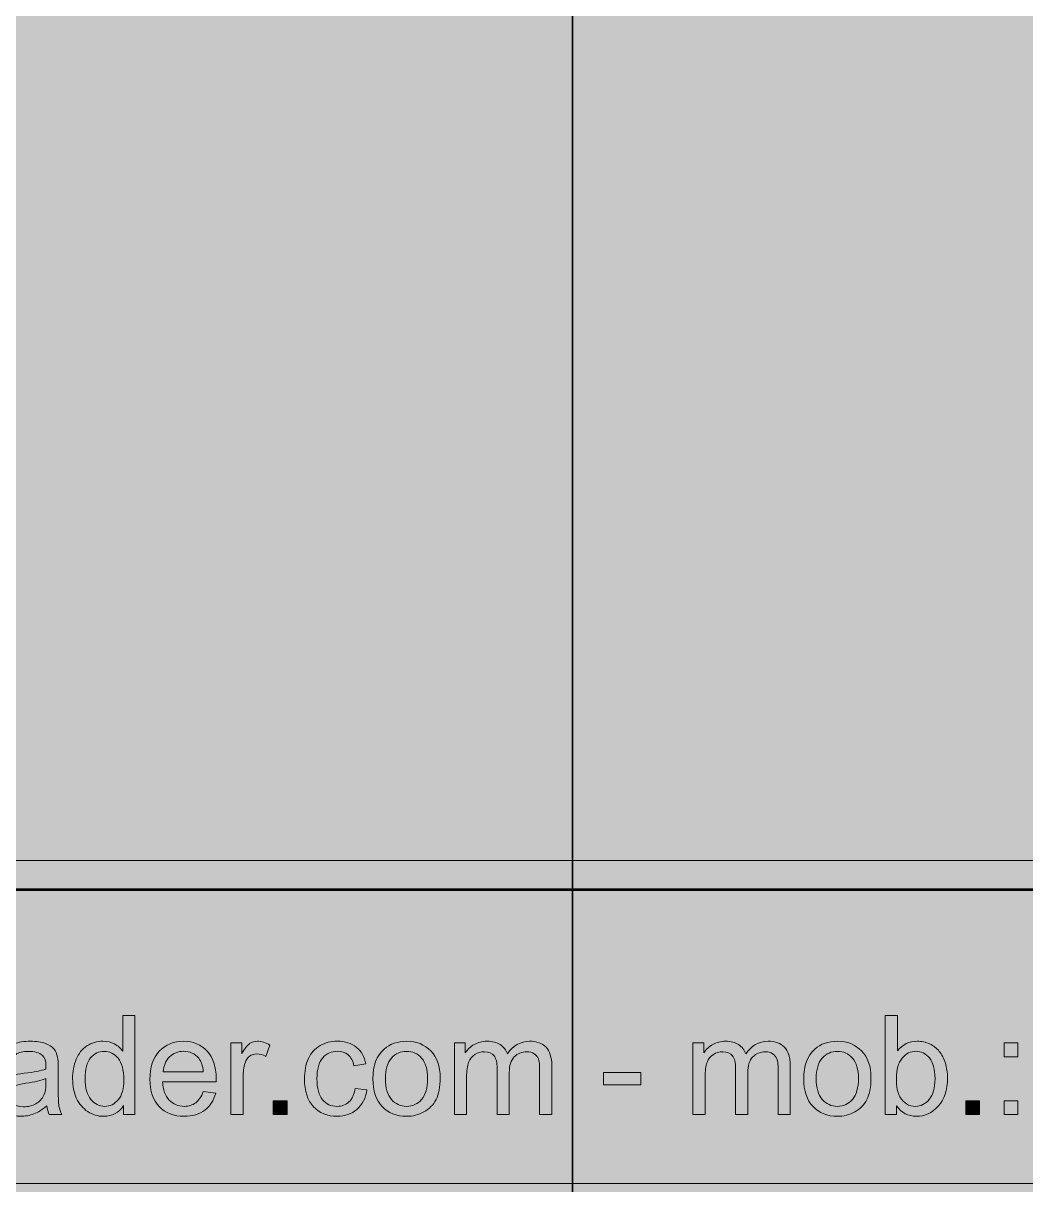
# Model space of a CAD drawing. Header units: inches. Extents: x -1481 to -429, y -1676 to -696.
# Drawn here: x -841.92 to -827.95, y -1277.75 to -1261.57 of the extents above; entities that cross this region are included whole.
import ezdxf

# ---------------------------------------------------------------- set-up
doc = ezdxf.new("R2010")
doc.units = ezdxf.units.IN
doc.header["$MEASUREMENT"] = 0
doc.layers.add('Layer 1', color=7, linetype='Continuous')

# ---------------------------------------------------------------- blocks, each defined once
blk = doc.blocks.new('block 75')
at = {"layer": 'Layer 1', "true_color": 0x009344}
h = blk.add_hatch(color=114, dxfattribs=at)
h.dxf.hatch_style = 2
h.paths.add_polyline_path([(-693.785, -1296.171), (-933.785, -1296.171), (-933.785, -1006.171), (-693.785, -1006.171)])
blk = doc.blocks.new('block 141')
at = {"layer": 'Layer 1', "color": 40, "lineweight": 30, "true_color": 0xf9a01b}
for points in [[(-873.329, -1087.043), (-834.266, -1087.043), (-834.266, -1290.172), (-873.329, -1290.172), (-873.329, -1087.043)], [(-834.266, -1087.043), (-795.203, -1087.043), (-795.203, -1290.172), (-834.266, -1290.172), (-834.266, -1087.043)]]:
    blk.add_lwpolyline(points, dxfattribs=at)
at = {"layer": 'Layer 1', "lineweight": 0}
blk.add_lwpolyline([(-910.384, -1110.533), (-756.319, -1110.533), (-756.319, -1273.233), (-910.384, -1273.233), (-910.384, -1110.533)], dxfattribs=at)
blk = doc.blocks.new('block 140')
at = {"layer": 'Layer 1', "true_color": 0x49c6ea}
h = blk.add_hatch(color=133, dxfattribs=at)
h.dxf.hatch_style = 2
h.paths.add_polyline_path([(-919.173, -1282.809), (-748.857, -1282.809), (-748.857, -1065.618), (-919.173, -1065.618)])
h = blk.add_hatch(color=133, dxfattribs=at)
h.dxf.hatch_style = 2
h.paths.add_polyline_path([(-907.435, -1277.731), (-761.338, -1277.731), (-761.338, -1076.165), (-907.435, -1076.165)])
at = {"layer": 'Layer 1', "true_color": 0xfff4c8}
h = blk.add_hatch(color=254, dxfattribs=at)
h.dxf.hatch_style = 2
h.paths.add_polyline_path([(-912.062, -1273.635), (-756.36, -1273.635), (-756.36, -1241.111), (-912.062, -1241.111)])
at = {"layer": 'Layer 1', "lineweight": 0}
for points in [[(-907.435, -1277.731), (-761.338, -1277.731), (-761.338, -1076.165), (-907.435, -1076.165), (-907.435, -1277.731)], [(-912.062, -1273.635), (-756.36, -1273.635), (-756.36, -1241.111), (-912.062, -1241.111), (-912.062, -1273.635)]]:
    blk.add_lwpolyline(points, dxfattribs=at)
at = {"layer": 'Layer 1', "color": 44, "lineweight": 53, "true_color": 0xaf7e09}
blk.add_lwpolyline([(-912.062, -1273.635), (-756.36, -1273.635), (-756.36, -1241.111), (-912.062, -1241.111), (-912.062, -1273.635)], dxfattribs=at)
at = {"layer": 'Layer 1'}
blk.add_blockref('block 141', (0, 0), dxfattribs=at)
blk = doc.blocks.new('block 152')
at = {"layer": 'Layer 1', "true_color": 0x231f20}
h = blk.add_hatch(color=250, dxfattribs=at)
h.dxf.hatch_style = 2
edge = h.paths.add_edge_path()
edge.add_spline(control_points=[(-840.519, -1276.772), (-840.519, -1276.772), (-840.519, -1276.646), (-840.519, -1276.646), (-840.582, -1276.745), (-840.675, -1276.795), (-840.798, -1276.795), (-840.878, -1276.795), (-840.951, -1276.773), (-841.018, -1276.729), (-841.085, -1276.685), (-841.137, -1276.624), (-841.174, -1276.545), (-841.21, -1276.466), (-841.229, -1276.375), (-841.229, -1276.273), (-841.229, -1276.173), (-841.212, -1276.083), (-841.179, -1276.001), (-841.146, -1275.92), (-841.096, -1275.858), (-841.029, -1275.814), (-840.962, -1275.771), (-840.888, -1275.749), (-840.806, -1275.749), (-840.746, -1275.749), (-840.692, -1275.762), (-840.645, -1275.787), (-840.598, -1275.813), (-840.559, -1275.846), (-840.53, -1275.887), (-840.53, -1275.887), (-840.53, -1275.391), (-840.53, -1275.391), (-840.53, -1275.391), (-840.361, -1275.391), (-840.361, -1275.391), (-840.361, -1275.391), (-840.361, -1276.772), (-840.361, -1276.772), (-840.361, -1276.772), (-840.519, -1276.772), (-840.519, -1276.772)], knot_values=[0, 0, 0, 0, 1, 1, 1, 2, 2, 2, 3, 3, 3, 4, 4, 4, 5, 5, 5, 6, 6, 6, 7, 7, 7, 8, 8, 8, 9, 9, 9, 10, 10, 10, 11, 11, 11, 12, 12, 12, 13, 13, 13, 14, 14, 14, 14], degree=3, periodic=1)
edge = h.paths.add_edge_path()
edge.add_spline(control_points=[(-841.054, -1276.273), (-841.054, -1276.401), (-841.028, -1276.497), (-840.973, -1276.56), (-840.92, -1276.624), (-840.856, -1276.656), (-840.782, -1276.656), (-840.708, -1276.656), (-840.645, -1276.625), (-840.593, -1276.565), (-840.542, -1276.504), (-840.516, -1276.412), (-840.516, -1276.287), (-840.516, -1276.15), (-840.542, -1276.05), (-840.595, -1275.986), (-840.648, -1275.922), (-840.713, -1275.89), (-840.79, -1275.89), (-840.865, -1275.89), (-840.928, -1275.92), (-840.979, -1275.982), (-841.029, -1276.043), (-841.054, -1276.141), (-841.054, -1276.273)], knot_values=[0, 0, 0, 0, 1, 1, 1, 2, 2, 2, 3, 3, 3, 4, 4, 4, 5, 5, 5, 6, 6, 6, 7, 7, 7, 8, 8, 8, 8], degree=3, periodic=1)
h = blk.add_hatch(color=250, dxfattribs=at)
h.dxf.hatch_style = 2
edge = h.paths.add_edge_path()
edge.add_spline(control_points=[(-829.752, -1276.772), (-829.752, -1276.772), (-829.909, -1276.772), (-829.909, -1276.772), (-829.909, -1276.772), (-829.909, -1275.391), (-829.909, -1275.391), (-829.909, -1275.391), (-829.739, -1275.391), (-829.739, -1275.391), (-829.739, -1275.391), (-829.739, -1275.884), (-829.739, -1275.884), (-829.668, -1275.794), (-829.576, -1275.749), (-829.465, -1275.749), (-829.404, -1275.749), (-829.345, -1275.762), (-829.29, -1275.786), (-829.236, -1275.811), (-829.19, -1275.846), (-829.155, -1275.891), (-829.119, -1275.936), (-829.092, -1275.99), (-829.071, -1276.054), (-829.051, -1276.117), (-829.041, -1276.185), (-829.041, -1276.257), (-829.041, -1276.429), (-829.084, -1276.561), (-829.169, -1276.655), (-829.253, -1276.748), (-829.355, -1276.795), (-829.474, -1276.795), (-829.592, -1276.795), (-829.684, -1276.746), (-829.752, -1276.647), (-829.752, -1276.647), (-829.752, -1276.772), (-829.752, -1276.772)], knot_values=[0, 0, 0, 0, 1, 1, 1, 2, 2, 2, 3, 3, 3, 4, 4, 4, 5, 5, 5, 6, 6, 6, 7, 7, 7, 8, 8, 8, 9, 9, 9, 10, 10, 10, 11, 11, 11, 12, 12, 12, 13, 13, 13, 13], degree=3, periodic=1)
edge = h.paths.add_edge_path()
edge.add_spline(control_points=[(-829.753, -1276.265), (-829.753, -1276.384), (-829.737, -1276.471), (-829.704, -1276.525), (-829.651, -1276.612), (-829.579, -1276.656), (-829.488, -1276.656), (-829.414, -1276.656), (-829.35, -1276.624), (-829.296, -1276.559), (-829.242, -1276.495), (-829.215, -1276.399), (-829.215, -1276.271), (-829.215, -1276.141), (-829.241, -1276.044), (-829.292, -1275.982), (-829.344, -1275.92), (-829.407, -1275.889), (-829.48, -1275.889), (-829.554, -1275.889), (-829.618, -1275.921), (-829.672, -1275.985), (-829.726, -1276.05), (-829.753, -1276.143), (-829.753, -1276.265)], knot_values=[0, 0, 0, 0, 1, 1, 1, 2, 2, 2, 3, 3, 3, 4, 4, 4, 5, 5, 5, 6, 6, 6, 7, 7, 7, 8, 8, 8, 8], degree=3, periodic=1)
h = blk.add_hatch(color=250, dxfattribs=at)
h.dxf.hatch_style = 2
edge = h.paths.add_edge_path()
edge.add_spline(control_points=[(-841.588, -1276.649), (-841.65, -1276.702), (-841.711, -1276.74), (-841.769, -1276.762), (-841.827, -1276.784), (-841.89, -1276.795), (-841.956, -1276.795), (-842.066, -1276.795), (-842.15, -1276.768), (-842.209, -1276.714), (-842.268, -1276.661), (-842.298, -1276.592), (-842.298, -1276.508), (-842.298, -1276.46), (-842.287, -1276.415), (-842.265, -1276.374), (-842.242, -1276.334), (-842.213, -1276.301), (-842.177, -1276.277), (-842.141, -1276.253), (-842.1, -1276.234), (-842.055, -1276.221), (-842.022, -1276.213), (-841.971, -1276.204), (-841.904, -1276.196), (-841.767, -1276.179), (-841.666, -1276.16), (-841.602, -1276.137), (-841.601, -1276.114), (-841.601, -1276.1), (-841.601, -1276.093), (-841.601, -1276.024), (-841.617, -1275.976), (-841.649, -1275.947), (-841.692, -1275.909), (-841.757, -1275.89), (-841.842, -1275.89), (-841.922, -1275.89), (-841.981, -1275.904), (-842.019, -1275.932), (-842.057, -1275.96), (-842.085, -1276.009), (-842.103, -1276.08), (-842.103, -1276.08), (-842.269, -1276.058), (-842.269, -1276.058), (-842.254, -1275.987), (-842.229, -1275.929), (-842.194, -1275.886), (-842.16, -1275.842), (-842.11, -1275.808), (-842.045, -1275.785), (-841.979, -1275.761), (-841.904, -1275.749), (-841.818, -1275.749), (-841.732, -1275.749), (-841.663, -1275.76), (-841.609, -1275.779), (-841.556, -1275.799), (-841.517, -1275.825), (-841.492, -1275.855), (-841.466, -1275.886), (-841.449, -1275.924), (-841.439, -1275.971), (-841.433, -1276), (-841.43, -1276.052), (-841.43, -1276.127), (-841.43, -1276.127), (-841.43, -1276.353), (-841.43, -1276.353), (-841.43, -1276.511), (-841.427, -1276.61), (-841.42, -1276.652), (-841.412, -1276.694), (-841.398, -1276.734), (-841.377, -1276.772), (-841.377, -1276.772), (-841.554, -1276.772), (-841.554, -1276.772), (-841.571, -1276.737), (-841.583, -1276.696), (-841.588, -1276.649)], knot_values=[0, 0, 0, 0, 1, 1, 1, 2, 2, 2, 3, 3, 3, 4, 4, 4, 5, 5, 5, 6, 6, 6, 7, 7, 7, 8, 8, 8, 9, 9, 9, 10, 10, 10, 11, 11, 11, 12, 12, 12, 13, 13, 13, 14, 14, 14, 15, 15, 15, 16, 16, 16, 17, 17, 17, 18, 18, 18, 19, 19, 19, 20, 20, 20, 21, 21, 21, 22, 22, 22, 23, 23, 23, 24, 24, 24, 25, 25, 25, 26, 26, 26, 27, 27, 27, 27], degree=3, periodic=1)
edge = h.paths.add_edge_path()
edge.add_spline(control_points=[(-841.602, -1276.27), (-841.663, -1276.295), (-841.756, -1276.317), (-841.879, -1276.334), (-841.948, -1276.344), (-841.998, -1276.356), (-842.027, -1276.368), (-842.056, -1276.381), (-842.078, -1276.399), (-842.094, -1276.423), (-842.109, -1276.447), (-842.117, -1276.474), (-842.117, -1276.504), (-842.117, -1276.549), (-842.1, -1276.587), (-842.066, -1276.617), (-842.032, -1276.647), (-841.982, -1276.662), (-841.916, -1276.662), (-841.85, -1276.662), (-841.792, -1276.648), (-841.741, -1276.619), (-841.69, -1276.591), (-841.653, -1276.552), (-841.629, -1276.502), (-841.611, -1276.464), (-841.602, -1276.407), (-841.602, -1276.332), (-841.602, -1276.332), (-841.602, -1276.27), (-841.602, -1276.27)], knot_values=[0, 0, 0, 0, 1, 1, 1, 2, 2, 2, 3, 3, 3, 4, 4, 4, 5, 5, 5, 6, 6, 6, 7, 7, 7, 8, 8, 8, 9, 9, 9, 10, 10, 10, 10], degree=3, periodic=1)
h = blk.add_hatch(color=250, dxfattribs=at)
h.dxf.hatch_style = 2
edge = h.paths.add_edge_path()
edge.add_spline(control_points=[(-839.41, -1276.45), (-839.41, -1276.45), (-839.235, -1276.472), (-839.235, -1276.472), (-839.262, -1276.574), (-839.313, -1276.654), (-839.388, -1276.71), (-839.463, -1276.767), (-839.558, -1276.795), (-839.675, -1276.795), (-839.821, -1276.795), (-839.937, -1276.75), (-840.022, -1276.66), (-840.108, -1276.57), (-840.151, -1276.443), (-840.151, -1276.281), (-840.151, -1276.112), (-840.108, -1275.982), (-840.021, -1275.889), (-839.934, -1275.796), (-839.822, -1275.749), (-839.684, -1275.749), (-839.55, -1275.749), (-839.441, -1275.795), (-839.356, -1275.886), (-839.271, -1275.977), (-839.229, -1276.105), (-839.229, -1276.27), (-839.229, -1276.28), (-839.229, -1276.295), (-839.23, -1276.316), (-839.23, -1276.316), (-839.976, -1276.316), (-839.976, -1276.316), (-839.97, -1276.425), (-839.939, -1276.51), (-839.883, -1276.568), (-839.827, -1276.626), (-839.757, -1276.656), (-839.673, -1276.656), (-839.611, -1276.656), (-839.558, -1276.639), (-839.514, -1276.607), (-839.47, -1276.574), (-839.435, -1276.522), (-839.41, -1276.45)], knot_values=[0, 0, 0, 0, 1, 1, 1, 2, 2, 2, 3, 3, 3, 4, 4, 4, 5, 5, 5, 6, 6, 6, 7, 7, 7, 8, 8, 8, 9, 9, 9, 10, 10, 10, 11, 11, 11, 12, 12, 12, 13, 13, 13, 14, 14, 14, 15, 15, 15, 15], degree=3, periodic=1)
edge = h.paths.add_edge_path()
edge.add_spline(control_points=[(-839.966, -1276.176), (-839.966, -1276.176), (-839.408, -1276.176), (-839.408, -1276.176), (-839.415, -1276.092), (-839.437, -1276.029), (-839.472, -1275.987), (-839.526, -1275.921), (-839.596, -1275.889), (-839.682, -1275.889), (-839.76, -1275.889), (-839.825, -1275.915), (-839.878, -1275.967), (-839.932, -1276.019), (-839.961, -1276.089), (-839.966, -1276.176)], knot_values=[0, 0, 0, 0, 1, 1, 1, 2, 2, 2, 3, 3, 3, 4, 4, 4, 5, 5, 5, 5], degree=3, periodic=1)
h = blk.add_hatch(color=250, dxfattribs=at)
h.dxf.hatch_style = 2
edge = h.paths.add_edge_path()
edge.add_spline(control_points=[(-839.024, -1276.772), (-839.024, -1276.772), (-839.024, -1275.772), (-839.024, -1275.772), (-839.024, -1275.772), (-838.871, -1275.772), (-838.871, -1275.772), (-838.871, -1275.772), (-838.871, -1275.923), (-838.871, -1275.923), (-838.832, -1275.853), (-838.796, -1275.806), (-838.763, -1275.783), (-838.73, -1275.761), (-838.694, -1275.749), (-838.654, -1275.749), (-838.597, -1275.749), (-838.539, -1275.767), (-838.48, -1275.804), (-838.48, -1275.804), (-838.538, -1275.961), (-838.538, -1275.961), (-838.58, -1275.937), (-838.621, -1275.925), (-838.663, -1275.925), (-838.7, -1275.925), (-838.733, -1275.936), (-838.763, -1275.958), (-838.792, -1275.98), (-838.813, -1276.011), (-838.826, -1276.051), (-838.845, -1276.111), (-838.854, -1276.177), (-838.854, -1276.249), (-838.854, -1276.249), (-838.854, -1276.772), (-838.854, -1276.772), (-838.854, -1276.772), (-839.024, -1276.772), (-839.024, -1276.772)], knot_values=[0, 0, 0, 0, 1, 1, 1, 2, 2, 2, 3, 3, 3, 4, 4, 4, 5, 5, 5, 6, 6, 6, 7, 7, 7, 8, 8, 8, 9, 9, 9, 10, 10, 10, 11, 11, 11, 12, 12, 12, 13, 13, 13, 13], degree=3, periodic=1)
h = blk.add_hatch(color=250, dxfattribs=at)
h.dxf.hatch_style = 2
edge = h.paths.add_edge_path()
edge.add_spline(control_points=[(-837.294, -1276.406), (-837.294, -1276.406), (-837.128, -1276.428), (-837.128, -1276.428), (-837.146, -1276.543), (-837.192, -1276.632), (-837.268, -1276.698), (-837.343, -1276.762), (-837.435, -1276.795), (-837.544, -1276.795), (-837.681, -1276.795), (-837.791, -1276.75), (-837.874, -1276.661), (-837.957, -1276.571), (-837.999, -1276.443), (-837.999, -1276.276), (-837.999, -1276.168), (-837.981, -1276.073), (-837.945, -1275.992), (-837.91, -1275.911), (-837.855, -1275.85), (-837.782, -1275.81), (-837.709, -1275.77), (-837.629, -1275.749), (-837.543, -1275.749), (-837.434, -1275.749), (-837.346, -1275.777), (-837.277, -1275.832), (-837.207, -1275.887), (-837.163, -1275.965), (-837.144, -1276.066), (-837.144, -1276.066), (-837.309, -1276.091), (-837.309, -1276.091), (-837.324, -1276.024), (-837.352, -1275.973), (-837.392, -1275.94), (-837.432, -1275.906), (-837.48, -1275.889), (-837.536, -1275.889), (-837.622, -1275.889), (-837.691, -1275.919), (-837.745, -1275.981), (-837.798, -1276.042), (-837.825, -1276.139), (-837.825, -1276.271), (-837.825, -1276.405), (-837.799, -1276.503), (-837.747, -1276.564), (-837.696, -1276.625), (-837.629, -1276.656), (-837.546, -1276.656), (-837.479, -1276.656), (-837.424, -1276.635), (-837.379, -1276.594), (-837.335, -1276.554), (-837.306, -1276.491), (-837.294, -1276.406)], knot_values=[0, 0, 0, 0, 1, 1, 1, 2, 2, 2, 3, 3, 3, 4, 4, 4, 5, 5, 5, 6, 6, 6, 7, 7, 7, 8, 8, 8, 9, 9, 9, 10, 10, 10, 11, 11, 11, 12, 12, 12, 13, 13, 13, 14, 14, 14, 15, 15, 15, 16, 16, 16, 17, 17, 17, 18, 18, 18, 19, 19, 19, 19], degree=3, periodic=1)
h = blk.add_hatch(color=250, dxfattribs=at)
h.dxf.hatch_style = 2
edge = h.paths.add_edge_path()
edge.add_spline(control_points=[(-837.046, -1276.272), (-837.046, -1276.087), (-836.994, -1275.95), (-836.891, -1275.86), (-836.805, -1275.786), (-836.7, -1275.749), (-836.577, -1275.749), (-836.439, -1275.749), (-836.327, -1275.794), (-836.239, -1275.885), (-836.152, -1275.974), (-836.108, -1276.099), (-836.108, -1276.258), (-836.108, -1276.387), (-836.128, -1276.488), (-836.166, -1276.562), (-836.205, -1276.636), (-836.261, -1276.693), (-836.335, -1276.734), (-836.409, -1276.774), (-836.489, -1276.795), (-836.577, -1276.795), (-836.717, -1276.795), (-836.83, -1276.75), (-836.916, -1276.66), (-837.002, -1276.57), (-837.046, -1276.441), (-837.046, -1276.272)], knot_values=[0, 0, 0, 0, 1, 1, 1, 2, 2, 2, 3, 3, 3, 4, 4, 4, 5, 5, 5, 6, 6, 6, 7, 7, 7, 8, 8, 8, 9, 9, 9, 9], degree=3, periodic=1)
edge = h.paths.add_edge_path()
edge.add_spline(control_points=[(-836.871, -1276.272), (-836.871, -1276.4), (-836.843, -1276.496), (-836.788, -1276.56), (-836.732, -1276.624), (-836.661, -1276.656), (-836.577, -1276.656), (-836.492, -1276.656), (-836.423, -1276.624), (-836.367, -1276.559), (-836.311, -1276.495), (-836.283, -1276.398), (-836.283, -1276.267), (-836.283, -1276.143), (-836.311, -1276.049), (-836.367, -1275.985), (-836.423, -1275.921), (-836.493, -1275.89), (-836.577, -1275.89), (-836.661, -1275.89), (-836.732, -1275.921), (-836.788, -1275.985), (-836.843, -1276.048), (-836.871, -1276.144), (-836.871, -1276.272)], knot_values=[0, 0, 0, 0, 1, 1, 1, 2, 2, 2, 3, 3, 3, 4, 4, 4, 5, 5, 5, 6, 6, 6, 7, 7, 7, 8, 8, 8, 8], degree=3, periodic=1)
h = blk.add_hatch(color=250, dxfattribs=at)
h.dxf.hatch_style = 2
edge = h.paths.add_edge_path()
edge.add_spline(control_points=[(-835.91, -1276.772), (-835.91, -1276.772), (-835.91, -1275.772), (-835.91, -1275.772), (-835.91, -1275.772), (-835.758, -1275.772), (-835.758, -1275.772), (-835.758, -1275.772), (-835.758, -1275.912), (-835.758, -1275.912), (-835.727, -1275.863), (-835.685, -1275.824), (-835.633, -1275.794), (-835.581, -1275.764), (-835.521, -1275.749), (-835.455, -1275.749), (-835.381, -1275.749), (-835.32, -1275.765), (-835.272, -1275.795), (-835.225, -1275.826), (-835.192, -1275.869), (-835.172, -1275.925), (-835.093, -1275.808), (-834.99, -1275.749), (-834.863, -1275.749), (-834.764, -1275.749), (-834.688, -1275.777), (-834.634, -1275.832), (-834.581, -1275.887), (-834.554, -1275.971), (-834.554, -1276.086), (-834.554, -1276.086), (-834.554, -1276.772), (-834.554, -1276.772), (-834.554, -1276.772), (-834.723, -1276.772), (-834.723, -1276.772), (-834.723, -1276.772), (-834.723, -1276.142), (-834.723, -1276.142), (-834.723, -1276.074), (-834.728, -1276.025), (-834.739, -1275.995), (-834.75, -1275.966), (-834.77, -1275.942), (-834.799, -1275.923), (-834.828, -1275.905), (-834.862, -1275.896), (-834.901, -1275.896), (-834.971, -1275.896), (-835.029, -1275.92), (-835.076, -1275.967), (-835.122, -1276.013), (-835.146, -1276.088), (-835.146, -1276.191), (-835.146, -1276.191), (-835.146, -1276.772), (-835.146, -1276.772), (-835.146, -1276.772), (-835.315, -1276.772), (-835.315, -1276.772), (-835.315, -1276.772), (-835.315, -1276.122), (-835.315, -1276.122), (-835.315, -1276.047), (-835.329, -1275.99), (-835.357, -1275.953), (-835.384, -1275.915), (-835.429, -1275.896), (-835.492, -1275.896), (-835.54, -1275.896), (-835.584, -1275.909), (-835.625, -1275.934), (-835.665, -1275.959), (-835.695, -1275.996), (-835.713, -1276.044), (-835.731, -1276.093), (-835.74, -1276.162), (-835.74, -1276.253), (-835.74, -1276.253), (-835.74, -1276.772), (-835.74, -1276.772), (-835.74, -1276.772), (-835.91, -1276.772), (-835.91, -1276.772)], knot_values=[0, 0, 0, 0, 1, 1, 1, 2, 2, 2, 3, 3, 3, 4, 4, 4, 5, 5, 5, 6, 6, 6, 7, 7, 7, 8, 8, 8, 9, 9, 9, 10, 10, 10, 11, 11, 11, 12, 12, 12, 13, 13, 13, 14, 14, 14, 15, 15, 15, 16, 16, 16, 17, 17, 17, 18, 18, 18, 19, 19, 19, 20, 20, 20, 21, 21, 21, 22, 22, 22, 23, 23, 23, 24, 24, 24, 25, 25, 25, 26, 26, 26, 27, 27, 27, 28, 28, 28, 28], degree=3, periodic=1)
h = blk.add_hatch(color=250, dxfattribs=at)
h.dxf.hatch_style = 2
edge = h.paths.add_edge_path()
edge.add_spline(control_points=[(-832.588, -1276.772), (-832.588, -1276.772), (-832.588, -1275.772), (-832.588, -1275.772), (-832.588, -1275.772), (-832.436, -1275.772), (-832.436, -1275.772), (-832.436, -1275.772), (-832.436, -1275.912), (-832.436, -1275.912), (-832.405, -1275.863), (-832.363, -1275.824), (-832.311, -1275.794), (-832.259, -1275.764), (-832.2, -1275.749), (-832.133, -1275.749), (-832.059, -1275.749), (-831.998, -1275.765), (-831.951, -1275.795), (-831.903, -1275.826), (-831.87, -1275.869), (-831.851, -1275.925), (-831.771, -1275.808), (-831.668, -1275.749), (-831.541, -1275.749), (-831.442, -1275.749), (-831.366, -1275.777), (-831.313, -1275.832), (-831.259, -1275.887), (-831.232, -1275.971), (-831.232, -1276.086), (-831.232, -1276.086), (-831.232, -1276.772), (-831.232, -1276.772), (-831.232, -1276.772), (-831.401, -1276.772), (-831.401, -1276.772), (-831.401, -1276.772), (-831.401, -1276.142), (-831.401, -1276.142), (-831.401, -1276.074), (-831.407, -1276.025), (-831.418, -1275.995), (-831.428, -1275.966), (-831.448, -1275.942), (-831.477, -1275.923), (-831.506, -1275.905), (-831.54, -1275.896), (-831.579, -1275.896), (-831.649, -1275.896), (-831.708, -1275.92), (-831.754, -1275.967), (-831.801, -1276.013), (-831.824, -1276.088), (-831.824, -1276.191), (-831.824, -1276.191), (-831.824, -1276.772), (-831.824, -1276.772), (-831.824, -1276.772), (-831.994, -1276.772), (-831.994, -1276.772), (-831.994, -1276.772), (-831.994, -1276.122), (-831.994, -1276.122), (-831.994, -1276.047), (-832.007, -1275.99), (-832.035, -1275.953), (-832.063, -1275.915), (-832.108, -1275.896), (-832.171, -1275.896), (-832.218, -1275.896), (-832.263, -1275.909), (-832.303, -1275.934), (-832.344, -1275.959), (-832.373, -1275.996), (-832.391, -1276.044), (-832.409, -1276.093), (-832.418, -1276.162), (-832.418, -1276.253), (-832.418, -1276.253), (-832.418, -1276.772), (-832.418, -1276.772), (-832.418, -1276.772), (-832.588, -1276.772), (-832.588, -1276.772)], knot_values=[0, 0, 0, 0, 1, 1, 1, 2, 2, 2, 3, 3, 3, 4, 4, 4, 5, 5, 5, 6, 6, 6, 7, 7, 7, 8, 8, 8, 9, 9, 9, 10, 10, 10, 11, 11, 11, 12, 12, 12, 13, 13, 13, 14, 14, 14, 15, 15, 15, 16, 16, 16, 17, 17, 17, 18, 18, 18, 19, 19, 19, 20, 20, 20, 21, 21, 21, 22, 22, 22, 23, 23, 23, 24, 24, 24, 25, 25, 25, 26, 26, 26, 27, 27, 27, 28, 28, 28, 28], degree=3, periodic=1)
h = blk.add_hatch(color=250, dxfattribs=at)
h.dxf.hatch_style = 2
edge = h.paths.add_edge_path()
edge.add_spline(control_points=[(-831.044, -1276.272), (-831.044, -1276.087), (-830.993, -1275.95), (-830.89, -1275.86), (-830.804, -1275.786), (-830.699, -1275.749), (-830.575, -1275.749), (-830.437, -1275.749), (-830.325, -1275.794), (-830.238, -1275.885), (-830.15, -1275.974), (-830.107, -1276.099), (-830.107, -1276.258), (-830.107, -1276.387), (-830.126, -1276.488), (-830.165, -1276.562), (-830.203, -1276.636), (-830.26, -1276.693), (-830.333, -1276.734), (-830.407, -1276.774), (-830.488, -1276.795), (-830.575, -1276.795), (-830.715, -1276.795), (-830.828, -1276.75), (-830.914, -1276.66), (-831.001, -1276.57), (-831.044, -1276.441), (-831.044, -1276.272)], knot_values=[0, 0, 0, 0, 1, 1, 1, 2, 2, 2, 3, 3, 3, 4, 4, 4, 5, 5, 5, 6, 6, 6, 7, 7, 7, 8, 8, 8, 9, 9, 9, 9], degree=3, periodic=1)
edge = h.paths.add_edge_path()
edge.add_spline(control_points=[(-830.87, -1276.272), (-830.87, -1276.4), (-830.842, -1276.496), (-830.786, -1276.56), (-830.73, -1276.624), (-830.66, -1276.656), (-830.575, -1276.656), (-830.491, -1276.656), (-830.421, -1276.624), (-830.365, -1276.559), (-830.309, -1276.495), (-830.281, -1276.398), (-830.281, -1276.267), (-830.281, -1276.143), (-830.309, -1276.049), (-830.365, -1275.985), (-830.421, -1275.921), (-830.491, -1275.89), (-830.575, -1275.89), (-830.66, -1275.89), (-830.73, -1275.921), (-830.786, -1275.985), (-830.842, -1276.048), (-830.87, -1276.144), (-830.87, -1276.272)], knot_values=[0, 0, 0, 0, 1, 1, 1, 2, 2, 2, 3, 3, 3, 4, 4, 4, 5, 5, 5, 6, 6, 6, 7, 7, 7, 8, 8, 8, 8], degree=3, periodic=1)
h = blk.add_hatch(color=250, dxfattribs=at)
h.dxf.hatch_style = 2
h.paths.add_polyline_path([(-828.252, -1275.965), (-828.252, -1275.772), (-828.059, -1275.772), (-828.059, -1275.965)])
h.paths.add_polyline_path([(-828.252, -1276.772), (-828.252, -1276.579), (-828.059, -1276.579), (-828.059, -1276.772)])
h = blk.add_hatch(color=250, dxfattribs=at)
h.dxf.hatch_style = 2
h.paths.add_polyline_path([(-833.832, -1276.358), (-833.832, -1276.187), (-833.311, -1276.187), (-833.311, -1276.358)])
h = blk.add_hatch(color=250, dxfattribs=at)
h.dxf.hatch_style = 2
h.paths.add_polyline_path([(-838.435, -1276.772), (-838.435, -1276.579), (-838.242, -1276.579), (-838.242, -1276.772)])
h = blk.add_hatch(color=250, dxfattribs=at)
h.dxf.hatch_style = 2
h.paths.add_polyline_path([(-828.787, -1276.772), (-828.787, -1276.579), (-828.594, -1276.579), (-828.594, -1276.772)])
at = {"layer": 'Layer 1', "lineweight": 0}
for points in [[(-828.252, -1275.965), (-828.252, -1275.772), (-828.059, -1275.772), (-828.059, -1275.965), (-828.252, -1275.965)], [(-833.832, -1276.358), (-833.832, -1276.187), (-833.311, -1276.187), (-833.311, -1276.358), (-833.832, -1276.358)], [(-838.435, -1276.772), (-838.435, -1276.579), (-838.242, -1276.579), (-838.242, -1276.772), (-838.435, -1276.772)], [(-828.787, -1276.772), (-828.787, -1276.579), (-828.594, -1276.579), (-828.594, -1276.772), (-828.787, -1276.772)], [(-828.252, -1276.772), (-828.252, -1276.579), (-828.059, -1276.579), (-828.059, -1276.772), (-828.252, -1276.772)]]:
    blk.add_lwpolyline(points, dxfattribs=at)
for points, knots in [([(-840.519, -1276.772), (-840.519, -1276.772), (-840.519, -1276.646), (-840.519, -1276.646), (-840.582, -1276.745), (-840.675, -1276.795), (-840.798, -1276.795), (-840.878, -1276.795), (-840.951, -1276.773), (-841.018, -1276.729), (-841.085, -1276.685), (-841.137, -1276.624), (-841.174, -1276.545), (-841.21, -1276.466), (-841.229, -1276.375), (-841.229, -1276.273), (-841.229, -1276.173), (-841.212, -1276.083), (-841.179, -1276.001), (-841.146, -1275.92), (-841.096, -1275.858), (-841.029, -1275.814), (-840.962, -1275.771), (-840.888, -1275.749), (-840.806, -1275.749), (-840.746, -1275.749), (-840.692, -1275.762), (-840.645, -1275.787), (-840.598, -1275.813), (-840.559, -1275.846), (-840.53, -1275.887), (-840.53, -1275.887), (-840.53, -1275.391), (-840.53, -1275.391), (-840.53, -1275.391), (-840.361, -1275.391), (-840.361, -1275.391), (-840.361, -1275.391), (-840.361, -1276.772), (-840.361, -1276.772), (-840.361, -1276.772), (-840.519, -1276.772), (-840.519, -1276.772)], [0, 0, 0, 0, 1, 1, 1, 2, 2, 2, 3, 3, 3, 4, 4, 4, 5, 5, 5, 6, 6, 6, 7, 7, 7, 8, 8, 8, 9, 9, 9, 10, 10, 10, 11, 11, 11, 12, 12, 12, 13, 13, 13, 14, 14, 14, 14]), ([(-829.752, -1276.772), (-829.752, -1276.772), (-829.909, -1276.772), (-829.909, -1276.772), (-829.909, -1276.772), (-829.909, -1275.391), (-829.909, -1275.391), (-829.909, -1275.391), (-829.739, -1275.391), (-829.739, -1275.391), (-829.739, -1275.391), (-829.739, -1275.884), (-829.739, -1275.884), (-829.668, -1275.794), (-829.576, -1275.749), (-829.465, -1275.749), (-829.404, -1275.749), (-829.345, -1275.762), (-829.29, -1275.786), (-829.236, -1275.811), (-829.19, -1275.846), (-829.155, -1275.891), (-829.119, -1275.936), (-829.092, -1275.99), (-829.071, -1276.054), (-829.051, -1276.117), (-829.041, -1276.185), (-829.041, -1276.257), (-829.041, -1276.429), (-829.084, -1276.561), (-829.169, -1276.655), (-829.253, -1276.748), (-829.355, -1276.795), (-829.474, -1276.795), (-829.592, -1276.795), (-829.684, -1276.746), (-829.752, -1276.647), (-829.752, -1276.647), (-829.752, -1276.772), (-829.752, -1276.772)], [0, 0, 0, 0, 1, 1, 1, 2, 2, 2, 3, 3, 3, 4, 4, 4, 5, 5, 5, 6, 6, 6, 7, 7, 7, 8, 8, 8, 9, 9, 9, 10, 10, 10, 11, 11, 11, 12, 12, 12, 13, 13, 13, 13]), ([(-841.588, -1276.649), (-841.65, -1276.702), (-841.711, -1276.74), (-841.769, -1276.762), (-841.827, -1276.784), (-841.89, -1276.795), (-841.956, -1276.795), (-842.066, -1276.795), (-842.15, -1276.768), (-842.209, -1276.714), (-842.268, -1276.661), (-842.298, -1276.592), (-842.298, -1276.508), (-842.298, -1276.46), (-842.287, -1276.415), (-842.265, -1276.374), (-842.242, -1276.334), (-842.213, -1276.301), (-842.177, -1276.277), (-842.141, -1276.253), (-842.1, -1276.234), (-842.055, -1276.221), (-842.022, -1276.213), (-841.971, -1276.204), (-841.904, -1276.196), (-841.767, -1276.179), (-841.666, -1276.16), (-841.602, -1276.137), (-841.601, -1276.114), (-841.601, -1276.1), (-841.601, -1276.093), (-841.601, -1276.024), (-841.617, -1275.976), (-841.649, -1275.947), (-841.692, -1275.909), (-841.757, -1275.89), (-841.842, -1275.89), (-841.922, -1275.89), (-841.981, -1275.904), (-842.019, -1275.932), (-842.057, -1275.96), (-842.085, -1276.009), (-842.103, -1276.08), (-842.103, -1276.08), (-842.269, -1276.058), (-842.269, -1276.058), (-842.254, -1275.987), (-842.229, -1275.929), (-842.194, -1275.886), (-842.16, -1275.842), (-842.11, -1275.808), (-842.045, -1275.785), (-841.979, -1275.761), (-841.904, -1275.749), (-841.818, -1275.749), (-841.732, -1275.749), (-841.663, -1275.76), (-841.609, -1275.779), (-841.556, -1275.799), (-841.517, -1275.825), (-841.492, -1275.855), (-841.466, -1275.886), (-841.449, -1275.924), (-841.439, -1275.971), (-841.433, -1276), (-841.43, -1276.052), (-841.43, -1276.127), (-841.43, -1276.127), (-841.43, -1276.353), (-841.43, -1276.353), (-841.43, -1276.511), (-841.427, -1276.61), (-841.42, -1276.652), (-841.412, -1276.694), (-841.398, -1276.734), (-841.377, -1276.772), (-841.377, -1276.772), (-841.554, -1276.772), (-841.554, -1276.772), (-841.571, -1276.737), (-841.583, -1276.696), (-841.588, -1276.649)], [0, 0, 0, 0, 1, 1, 1, 2, 2, 2, 3, 3, 3, 4, 4, 4, 5, 5, 5, 6, 6, 6, 7, 7, 7, 8, 8, 8, 9, 9, 9, 10, 10, 10, 11, 11, 11, 12, 12, 12, 13, 13, 13, 14, 14, 14, 15, 15, 15, 16, 16, 16, 17, 17, 17, 18, 18, 18, 19, 19, 19, 20, 20, 20, 21, 21, 21, 22, 22, 22, 23, 23, 23, 24, 24, 24, 25, 25, 25, 26, 26, 26, 27, 27, 27, 27]), ([(-839.41, -1276.45), (-839.41, -1276.45), (-839.235, -1276.472), (-839.235, -1276.472), (-839.262, -1276.574), (-839.313, -1276.654), (-839.388, -1276.71), (-839.463, -1276.767), (-839.558, -1276.795), (-839.675, -1276.795), (-839.821, -1276.795), (-839.937, -1276.75), (-840.022, -1276.66), (-840.108, -1276.57), (-840.151, -1276.443), (-840.151, -1276.281), (-840.151, -1276.112), (-840.108, -1275.982), (-840.021, -1275.889), (-839.934, -1275.796), (-839.822, -1275.749), (-839.684, -1275.749), (-839.55, -1275.749), (-839.441, -1275.795), (-839.356, -1275.886), (-839.271, -1275.977), (-839.229, -1276.105), (-839.229, -1276.27), (-839.229, -1276.28), (-839.229, -1276.295), (-839.23, -1276.316), (-839.23, -1276.316), (-839.976, -1276.316), (-839.976, -1276.316), (-839.97, -1276.425), (-839.939, -1276.51), (-839.883, -1276.568), (-839.827, -1276.626), (-839.757, -1276.656), (-839.673, -1276.656), (-839.611, -1276.656), (-839.558, -1276.639), (-839.514, -1276.607), (-839.47, -1276.574), (-839.435, -1276.522), (-839.41, -1276.45)], [0, 0, 0, 0, 1, 1, 1, 2, 2, 2, 3, 3, 3, 4, 4, 4, 5, 5, 5, 6, 6, 6, 7, 7, 7, 8, 8, 8, 9, 9, 9, 10, 10, 10, 11, 11, 11, 12, 12, 12, 13, 13, 13, 14, 14, 14, 15, 15, 15, 15]), ([(-839.024, -1276.772), (-839.024, -1276.772), (-839.024, -1275.772), (-839.024, -1275.772), (-839.024, -1275.772), (-838.871, -1275.772), (-838.871, -1275.772), (-838.871, -1275.772), (-838.871, -1275.923), (-838.871, -1275.923), (-838.832, -1275.853), (-838.796, -1275.806), (-838.763, -1275.783), (-838.73, -1275.761), (-838.694, -1275.749), (-838.654, -1275.749), (-838.597, -1275.749), (-838.539, -1275.767), (-838.48, -1275.804), (-838.48, -1275.804), (-838.538, -1275.961), (-838.538, -1275.961), (-838.58, -1275.937), (-838.621, -1275.925), (-838.663, -1275.925), (-838.7, -1275.925), (-838.733, -1275.936), (-838.763, -1275.958), (-838.792, -1275.98), (-838.813, -1276.011), (-838.826, -1276.051), (-838.845, -1276.111), (-838.854, -1276.177), (-838.854, -1276.249), (-838.854, -1276.249), (-838.854, -1276.772), (-838.854, -1276.772), (-838.854, -1276.772), (-839.024, -1276.772), (-839.024, -1276.772)], [0, 0, 0, 0, 1, 1, 1, 2, 2, 2, 3, 3, 3, 4, 4, 4, 5, 5, 5, 6, 6, 6, 7, 7, 7, 8, 8, 8, 9, 9, 9, 10, 10, 10, 11, 11, 11, 12, 12, 12, 13, 13, 13, 13]), ([(-837.294, -1276.406), (-837.294, -1276.406), (-837.128, -1276.428), (-837.128, -1276.428), (-837.146, -1276.543), (-837.192, -1276.632), (-837.268, -1276.698), (-837.343, -1276.762), (-837.435, -1276.795), (-837.544, -1276.795), (-837.681, -1276.795), (-837.791, -1276.75), (-837.874, -1276.661), (-837.957, -1276.571), (-837.999, -1276.443), (-837.999, -1276.276), (-837.999, -1276.168), (-837.981, -1276.073), (-837.945, -1275.992), (-837.91, -1275.911), (-837.855, -1275.85), (-837.782, -1275.81), (-837.709, -1275.77), (-837.629, -1275.749), (-837.543, -1275.749), (-837.434, -1275.749), (-837.346, -1275.777), (-837.277, -1275.832), (-837.207, -1275.887), (-837.163, -1275.965), (-837.144, -1276.066), (-837.144, -1276.066), (-837.309, -1276.091), (-837.309, -1276.091), (-837.324, -1276.024), (-837.352, -1275.973), (-837.392, -1275.94), (-837.432, -1275.906), (-837.48, -1275.889), (-837.536, -1275.889), (-837.622, -1275.889), (-837.691, -1275.919), (-837.745, -1275.981), (-837.798, -1276.042), (-837.825, -1276.139), (-837.825, -1276.271), (-837.825, -1276.405), (-837.799, -1276.503), (-837.747, -1276.564), (-837.696, -1276.625), (-837.629, -1276.656), (-837.546, -1276.656), (-837.479, -1276.656), (-837.424, -1276.635), (-837.379, -1276.594), (-837.335, -1276.554), (-837.306, -1276.491), (-837.294, -1276.406)], [0, 0, 0, 0, 1, 1, 1, 2, 2, 2, 3, 3, 3, 4, 4, 4, 5, 5, 5, 6, 6, 6, 7, 7, 7, 8, 8, 8, 9, 9, 9, 10, 10, 10, 11, 11, 11, 12, 12, 12, 13, 13, 13, 14, 14, 14, 15, 15, 15, 16, 16, 16, 17, 17, 17, 18, 18, 18, 19, 19, 19, 19]), ([(-837.046, -1276.272), (-837.046, -1276.087), (-836.994, -1275.95), (-836.891, -1275.86), (-836.805, -1275.786), (-836.7, -1275.749), (-836.577, -1275.749), (-836.439, -1275.749), (-836.327, -1275.794), (-836.239, -1275.885), (-836.152, -1275.974), (-836.108, -1276.099), (-836.108, -1276.258), (-836.108, -1276.387), (-836.128, -1276.488), (-836.166, -1276.562), (-836.205, -1276.636), (-836.261, -1276.693), (-836.335, -1276.734), (-836.409, -1276.774), (-836.489, -1276.795), (-836.577, -1276.795), (-836.717, -1276.795), (-836.83, -1276.75), (-836.916, -1276.66), (-837.002, -1276.57), (-837.046, -1276.441), (-837.046, -1276.272)], [0, 0, 0, 0, 1, 1, 1, 2, 2, 2, 3, 3, 3, 4, 4, 4, 5, 5, 5, 6, 6, 6, 7, 7, 7, 8, 8, 8, 9, 9, 9, 9]), ([(-835.91, -1276.772), (-835.91, -1276.772), (-835.91, -1275.772), (-835.91, -1275.772), (-835.91, -1275.772), (-835.758, -1275.772), (-835.758, -1275.772), (-835.758, -1275.772), (-835.758, -1275.912), (-835.758, -1275.912), (-835.727, -1275.863), (-835.685, -1275.824), (-835.633, -1275.794), (-835.581, -1275.764), (-835.521, -1275.749), (-835.455, -1275.749), (-835.381, -1275.749), (-835.32, -1275.765), (-835.272, -1275.795), (-835.225, -1275.826), (-835.192, -1275.869), (-835.172, -1275.925), (-835.093, -1275.808), (-834.99, -1275.749), (-834.863, -1275.749), (-834.764, -1275.749), (-834.688, -1275.777), (-834.634, -1275.832), (-834.581, -1275.887), (-834.554, -1275.971), (-834.554, -1276.086), (-834.554, -1276.086), (-834.554, -1276.772), (-834.554, -1276.772), (-834.554, -1276.772), (-834.723, -1276.772), (-834.723, -1276.772), (-834.723, -1276.772), (-834.723, -1276.142), (-834.723, -1276.142), (-834.723, -1276.074), (-834.728, -1276.025), (-834.739, -1275.995), (-834.75, -1275.966), (-834.77, -1275.942), (-834.799, -1275.923), (-834.828, -1275.905), (-834.862, -1275.896), (-834.901, -1275.896), (-834.971, -1275.896), (-835.029, -1275.92), (-835.076, -1275.967), (-835.122, -1276.013), (-835.146, -1276.088), (-835.146, -1276.191), (-835.146, -1276.191), (-835.146, -1276.772), (-835.146, -1276.772), (-835.146, -1276.772), (-835.315, -1276.772), (-835.315, -1276.772), (-835.315, -1276.772), (-835.315, -1276.122), (-835.315, -1276.122), (-835.315, -1276.047), (-835.329, -1275.99), (-835.357, -1275.953), (-835.384, -1275.915), (-835.429, -1275.896), (-835.492, -1275.896), (-835.54, -1275.896), (-835.584, -1275.909), (-835.625, -1275.934), (-835.665, -1275.959), (-835.695, -1275.996), (-835.713, -1276.044), (-835.731, -1276.093), (-835.74, -1276.162), (-835.74, -1276.253), (-835.74, -1276.253), (-835.74, -1276.772), (-835.74, -1276.772), (-835.74, -1276.772), (-835.91, -1276.772), (-835.91, -1276.772)], [0, 0, 0, 0, 1, 1, 1, 2, 2, 2, 3, 3, 3, 4, 4, 4, 5, 5, 5, 6, 6, 6, 7, 7, 7, 8, 8, 8, 9, 9, 9, 10, 10, 10, 11, 11, 11, 12, 12, 12, 13, 13, 13, 14, 14, 14, 15, 15, 15, 16, 16, 16, 17, 17, 17, 18, 18, 18, 19, 19, 19, 20, 20, 20, 21, 21, 21, 22, 22, 22, 23, 23, 23, 24, 24, 24, 25, 25, 25, 26, 26, 26, 27, 27, 27, 28, 28, 28, 28]), ([(-832.588, -1276.772), (-832.588, -1276.772), (-832.588, -1275.772), (-832.588, -1275.772), (-832.588, -1275.772), (-832.436, -1275.772), (-832.436, -1275.772), (-832.436, -1275.772), (-832.436, -1275.912), (-832.436, -1275.912), (-832.405, -1275.863), (-832.363, -1275.824), (-832.311, -1275.794), (-832.259, -1275.764), (-832.2, -1275.749), (-832.133, -1275.749), (-832.059, -1275.749), (-831.998, -1275.765), (-831.951, -1275.795), (-831.903, -1275.826), (-831.87, -1275.869), (-831.851, -1275.925), (-831.771, -1275.808), (-831.668, -1275.749), (-831.541, -1275.749), (-831.442, -1275.749), (-831.366, -1275.777), (-831.313, -1275.832), (-831.259, -1275.887), (-831.232, -1275.971), (-831.232, -1276.086), (-831.232, -1276.086), (-831.232, -1276.772), (-831.232, -1276.772), (-831.232, -1276.772), (-831.401, -1276.772), (-831.401, -1276.772), (-831.401, -1276.772), (-831.401, -1276.142), (-831.401, -1276.142), (-831.401, -1276.074), (-831.407, -1276.025), (-831.418, -1275.995), (-831.428, -1275.966), (-831.448, -1275.942), (-831.477, -1275.923), (-831.506, -1275.905), (-831.54, -1275.896), (-831.579, -1275.896), (-831.649, -1275.896), (-831.708, -1275.92), (-831.754, -1275.967), (-831.801, -1276.013), (-831.824, -1276.088), (-831.824, -1276.191), (-831.824, -1276.191), (-831.824, -1276.772), (-831.824, -1276.772), (-831.824, -1276.772), (-831.994, -1276.772), (-831.994, -1276.772), (-831.994, -1276.772), (-831.994, -1276.122), (-831.994, -1276.122), (-831.994, -1276.047), (-832.007, -1275.99), (-832.035, -1275.953), (-832.063, -1275.915), (-832.108, -1275.896), (-832.171, -1275.896), (-832.218, -1275.896), (-832.263, -1275.909), (-832.303, -1275.934), (-832.344, -1275.959), (-832.373, -1275.996), (-832.391, -1276.044), (-832.409, -1276.093), (-832.418, -1276.162), (-832.418, -1276.253), (-832.418, -1276.253), (-832.418, -1276.772), (-832.418, -1276.772), (-832.418, -1276.772), (-832.588, -1276.772), (-832.588, -1276.772)], [0, 0, 0, 0, 1, 1, 1, 2, 2, 2, 3, 3, 3, 4, 4, 4, 5, 5, 5, 6, 6, 6, 7, 7, 7, 8, 8, 8, 9, 9, 9, 10, 10, 10, 11, 11, 11, 12, 12, 12, 13, 13, 13, 14, 14, 14, 15, 15, 15, 16, 16, 16, 17, 17, 17, 18, 18, 18, 19, 19, 19, 20, 20, 20, 21, 21, 21, 22, 22, 22, 23, 23, 23, 24, 24, 24, 25, 25, 25, 26, 26, 26, 27, 27, 27, 28, 28, 28, 28]), ([(-831.044, -1276.272), (-831.044, -1276.087), (-830.993, -1275.95), (-830.89, -1275.86), (-830.804, -1275.786), (-830.699, -1275.749), (-830.575, -1275.749), (-830.437, -1275.749), (-830.325, -1275.794), (-830.238, -1275.885), (-830.15, -1275.974), (-830.107, -1276.099), (-830.107, -1276.258), (-830.107, -1276.387), (-830.126, -1276.488), (-830.165, -1276.562), (-830.203, -1276.636), (-830.26, -1276.693), (-830.333, -1276.734), (-830.407, -1276.774), (-830.488, -1276.795), (-830.575, -1276.795), (-830.715, -1276.795), (-830.828, -1276.75), (-830.914, -1276.66), (-831.001, -1276.57), (-831.044, -1276.441), (-831.044, -1276.272)], [0, 0, 0, 0, 1, 1, 1, 2, 2, 2, 3, 3, 3, 4, 4, 4, 5, 5, 5, 6, 6, 6, 7, 7, 7, 8, 8, 8, 9, 9, 9, 9]), ([(-841.054, -1276.273), (-841.054, -1276.401), (-841.028, -1276.497), (-840.973, -1276.56), (-840.92, -1276.624), (-840.856, -1276.656), (-840.782, -1276.656), (-840.708, -1276.656), (-840.645, -1276.625), (-840.593, -1276.565), (-840.542, -1276.504), (-840.516, -1276.412), (-840.516, -1276.287), (-840.516, -1276.15), (-840.542, -1276.05), (-840.595, -1275.986), (-840.648, -1275.922), (-840.713, -1275.89), (-840.79, -1275.89), (-840.865, -1275.89), (-840.928, -1275.92), (-840.979, -1275.982), (-841.029, -1276.043), (-841.054, -1276.141), (-841.054, -1276.273)], [0, 0, 0, 0, 1, 1, 1, 2, 2, 2, 3, 3, 3, 4, 4, 4, 5, 5, 5, 6, 6, 6, 7, 7, 7, 8, 8, 8, 8]), ([(-839.966, -1276.176), (-839.966, -1276.176), (-839.408, -1276.176), (-839.408, -1276.176), (-839.415, -1276.092), (-839.437, -1276.029), (-839.472, -1275.987), (-839.526, -1275.921), (-839.596, -1275.889), (-839.682, -1275.889), (-839.76, -1275.889), (-839.825, -1275.915), (-839.878, -1275.967), (-839.932, -1276.019), (-839.961, -1276.089), (-839.966, -1276.176)], [0, 0, 0, 0, 1, 1, 1, 2, 2, 2, 3, 3, 3, 4, 4, 4, 5, 5, 5, 5]), ([(-836.871, -1276.272), (-836.871, -1276.4), (-836.843, -1276.496), (-836.788, -1276.56), (-836.732, -1276.624), (-836.661, -1276.656), (-836.577, -1276.656), (-836.492, -1276.656), (-836.423, -1276.624), (-836.367, -1276.559), (-836.311, -1276.495), (-836.283, -1276.398), (-836.283, -1276.267), (-836.283, -1276.143), (-836.311, -1276.049), (-836.367, -1275.985), (-836.423, -1275.921), (-836.493, -1275.89), (-836.577, -1275.89), (-836.661, -1275.89), (-836.732, -1275.921), (-836.788, -1275.985), (-836.843, -1276.048), (-836.871, -1276.144), (-836.871, -1276.272)], [0, 0, 0, 0, 1, 1, 1, 2, 2, 2, 3, 3, 3, 4, 4, 4, 5, 5, 5, 6, 6, 6, 7, 7, 7, 8, 8, 8, 8]), ([(-830.87, -1276.272), (-830.87, -1276.4), (-830.842, -1276.496), (-830.786, -1276.56), (-830.73, -1276.624), (-830.66, -1276.656), (-830.575, -1276.656), (-830.491, -1276.656), (-830.421, -1276.624), (-830.365, -1276.559), (-830.309, -1276.495), (-830.281, -1276.398), (-830.281, -1276.267), (-830.281, -1276.143), (-830.309, -1276.049), (-830.365, -1275.985), (-830.421, -1275.921), (-830.491, -1275.89), (-830.575, -1275.89), (-830.66, -1275.89), (-830.73, -1275.921), (-830.786, -1275.985), (-830.842, -1276.048), (-830.87, -1276.144), (-830.87, -1276.272)], [0, 0, 0, 0, 1, 1, 1, 2, 2, 2, 3, 3, 3, 4, 4, 4, 5, 5, 5, 6, 6, 6, 7, 7, 7, 8, 8, 8, 8]), ([(-829.753, -1276.265), (-829.753, -1276.384), (-829.737, -1276.471), (-829.704, -1276.525), (-829.651, -1276.612), (-829.579, -1276.656), (-829.488, -1276.656), (-829.414, -1276.656), (-829.35, -1276.624), (-829.296, -1276.559), (-829.242, -1276.495), (-829.215, -1276.399), (-829.215, -1276.271), (-829.215, -1276.141), (-829.241, -1276.044), (-829.292, -1275.982), (-829.344, -1275.92), (-829.407, -1275.889), (-829.48, -1275.889), (-829.554, -1275.889), (-829.618, -1275.921), (-829.672, -1275.985), (-829.726, -1276.05), (-829.753, -1276.143), (-829.753, -1276.265)], [0, 0, 0, 0, 1, 1, 1, 2, 2, 2, 3, 3, 3, 4, 4, 4, 5, 5, 5, 6, 6, 6, 7, 7, 7, 8, 8, 8, 8]), ([(-841.602, -1276.27), (-841.663, -1276.295), (-841.756, -1276.317), (-841.879, -1276.334), (-841.948, -1276.344), (-841.998, -1276.356), (-842.027, -1276.368), (-842.056, -1276.381), (-842.078, -1276.399), (-842.094, -1276.423), (-842.109, -1276.447), (-842.117, -1276.474), (-842.117, -1276.504), (-842.117, -1276.549), (-842.1, -1276.587), (-842.066, -1276.617), (-842.032, -1276.647), (-841.982, -1276.662), (-841.916, -1276.662), (-841.85, -1276.662), (-841.792, -1276.648), (-841.741, -1276.619), (-841.69, -1276.591), (-841.653, -1276.552), (-841.629, -1276.502), (-841.611, -1276.464), (-841.602, -1276.407), (-841.602, -1276.332), (-841.602, -1276.332), (-841.602, -1276.27), (-841.602, -1276.27)], [0, 0, 0, 0, 1, 1, 1, 2, 2, 2, 3, 3, 3, 4, 4, 4, 5, 5, 5, 6, 6, 6, 7, 7, 7, 8, 8, 8, 9, 9, 9, 10, 10, 10, 10])]:
    blk.add_open_spline(points, degree=3, knots=knots, dxfattribs=at)
blk = doc.blocks.new('block 145')
at = {"layer": 'Layer 1'}
blk.add_blockref('block 152', (0, 0), dxfattribs=at)
blk = doc.blocks.new('block 139')
at = {"layer": 'Layer 1'}
for name in ['block 140', 'block 145']:
    blk.add_blockref(name, (0, 0), dxfattribs=at)

msp = doc.modelspace()

# ---------------------------------------------------------------- hatches: boundary and pattern name
at = {"layer": 'Layer 1', "true_color": 0x006738}
h = msp.add_hatch(color=116, dxfattribs=at)
h.dxf.hatch_style = 2
h.paths.add_polyline_path([(-749.015, -1281.171), (-919.015, -1281.171), (-919.015, -1062.796), (-749.015, -1062.796)])

# ---------------------------------------------------------------- block references
at = {"layer": 'Layer 1'}
for name in ['block 75', 'block 139']:
    msp.add_blockref(name, (0, 0), dxfattribs=at)

doc.saveas('drawing.dxf')
